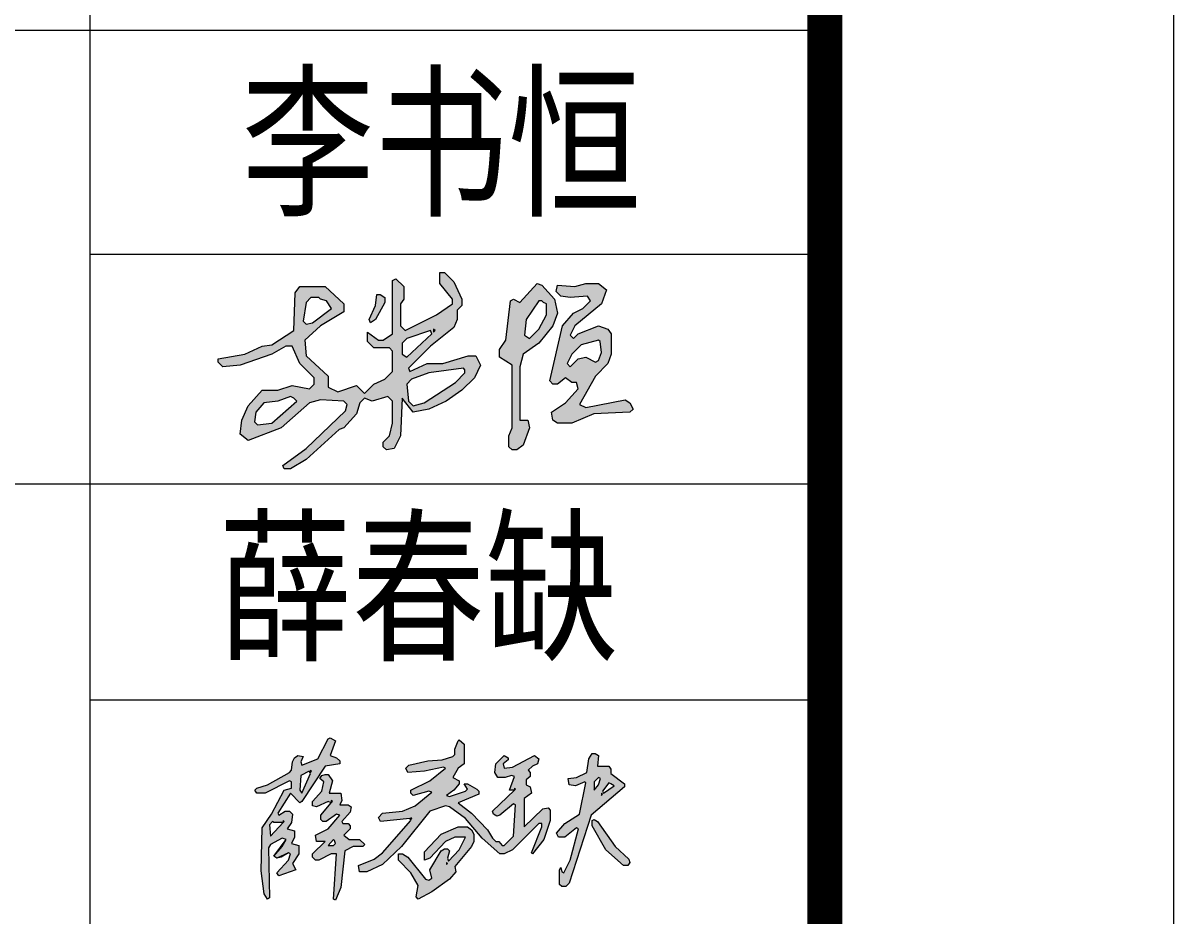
# Model space of a CAD drawing. Header units: inches. Extents: x -3272461 to -2504170, y 403793 to 1071042.
# Drawn here: x -2654939 to -2649994, y 795149 to 798988 of the extents above; entities that cross this region are included whole.
import ezdxf
from ezdxf.enums import TextEntityAlignment as Align

# ---------------------------------------------------------------- set-up
doc = ezdxf.new("R2010")
doc.units = ezdxf.units.IN
doc.header["$LTSCALE"] = 1000
doc.header["$MEASUREMENT"] = 0
doc.layers.get('0').update_dxf_attribs({"lineweight": 18})
doc.layers.add('PUB_TITLE', color=153, linetype='Continuous', lineweight=18)
doc.styles.add('-黑体', font='', dxfattribs={"width": 0.7})
doc.styles.get('-黑体').set_extended_font_data('微软雅黑')

msp = doc.modelspace()

# ---------------------------------------------------------------- hatches: boundary and pattern name
at = {"linetype": 'Continuous'}
h = msp.add_hatch(color=256, dxfattribs=at)
h.paths.add_polyline_path([(-2653776.1, 797375.3), (-2653789.6, 797382), (-2653843.6, 797361.8), (-2653904.4, 797355), (-2653938.1, 797314.5), (-2653944.9, 797274), (-2653931.4, 797260.5), (-2653870.6, 797267.3), (-2653762.6, 797361.8)], flags=0)
h.paths.add_polyline_path([(-2653040.4, 797496.8), (-2653047.1, 797503.5), (-2653195.6, 797483.3), (-2653269.9, 797456.3), (-2653290.1, 797436), (-2653283.4, 797361.8), (-2653263.1, 797341.5), (-2653215.9, 797355), (-2653080.9, 797442.8), (-2653040.4, 797483.3)], flags=0)
h.paths.add_polyline_path([(-2652459.9, 797618.3), (-2652466.6, 797625), (-2652540.9, 797604.8), (-2652581.4, 797564.3), (-2652601.6, 797523.8), (-2652588.1, 797510.3), (-2652554.4, 797544), (-2652520.6, 797550.8), (-2652480.1, 797530.5), (-2652466.6, 797537.3), (-2652453.1, 797571)], flags=0)
h.paths.add_polyline_path([(-2653182.1, 797652), (-2653188.9, 797665.5), (-2653290.1, 797631.8), (-2653310.4, 797611.5), (-2653310.4, 797564.3), (-2653290.1, 797550.8)], flags=0)
h.paths.add_polyline_path([(-2653168.6, 797665.5), (-2653175.4, 797672.3), (-2653175.4, 797658.8)], flags=0)
h.paths.add_polyline_path([(-2652702.9, 797787), (-2652709.6, 797793.8), (-2652723.1, 797793.8), (-2652777.1, 797712.8), (-2652783.9, 797645.3), (-2652763.6, 797631.8), (-2652723.1, 797672.3), (-2652689.4, 797733), (-2652689.4, 797780.3)], flags=0)
h.paths.add_polyline_path([(-2653661.4, 797800.5), (-2653668.1, 797807.3), (-2653701.9, 797807.3), (-2653722.1, 797787), (-2653735.6, 797706), (-2653722.1, 797692.5), (-2653695.1, 797699.3), (-2653614.1, 797760), (-2653634.4, 797793.8)], flags=0)
h.paths.add_polyline_path([(-2653418.4, 797820.8), (-2653404.9, 797820.8), (-2653384.6, 797807.3), (-2653384.6, 797787), (-2653425.1, 797712.8), (-2653445.4, 797699.3), (-2653452.1, 797712.8), (-2653425.1, 797773.5)], flags=0)
h.paths.add_polyline_path([(-2652520.6, 797868), (-2652466.6, 797868), (-2652432.9, 797841), (-2652453.1, 797780.3), (-2652567.9, 797685.8), (-2652588.1, 797645.3), (-2652574.6, 797631.8), (-2652554.4, 797652), (-2652466.6, 797685.8), (-2652426.1, 797672.3), (-2652412.6, 797652), (-2652412.6, 797564.3), (-2652426.1, 797523.8), (-2652480.1, 797469.8), (-2652547.6, 797348.3), (-2652520.6, 797334.8), (-2652351.9, 797368.5), (-2652331.6, 797355), (-2652318.1, 797328), (-2652331.6, 797314.5), (-2652486.9, 797307.8), (-2652581.4, 797267.3), (-2652642.1, 797267.3), (-2652662.4, 797280.8), (-2652669.1, 797314.5), (-2652608.4, 797355), (-2652554.4, 797415.8), (-2652561.1, 797442.8), (-2652581.4, 797442.8), (-2652608.4, 797463), (-2652642.1, 797436), (-2652662.4, 797436), (-2652675.9, 797449.5), (-2652621.9, 797685.8), (-2652574.6, 797739.8), (-2652534.1, 797760), (-2652500.4, 797793.8), (-2652513.9, 797814), (-2652588.1, 797807.3), (-2652628.6, 797814), (-2652648.9, 797834.3), (-2652642.1, 797861.3), (-2652567.9, 797854.5)], flags=0)
h.paths.add_polyline_path([(-2652729.9, 797868), (-2652709.6, 797861.3), (-2652655.6, 797800.5), (-2652642.1, 797739.8), (-2652662.4, 797685.8), (-2652723.1, 797611.5), (-2652790.6, 797564.3), (-2652804.1, 797510.3), (-2652804.1, 797280.8), (-2652770.4, 797280.8), (-2652763.6, 797247), (-2652790.6, 797172.8), (-2652817.6, 797152.5), (-2652837.9, 797152.5), (-2652851.4, 797166), (-2652851.4, 797213.3), (-2652837.9, 797247), (-2652837.9, 797517), (-2652891.9, 797550.8), (-2652891.9, 797584.5), (-2652864.9, 797625), (-2652844.6, 797793.8), (-2652831.1, 797800.5), (-2652804.1, 797787)], flags=0)
h.paths.add_polyline_path([(-2653148.4, 797915.3), (-2653128.1, 797915.3), (-2653087.6, 797874.8), (-2653053.9, 797800.5), (-2653053.9, 797773.5), (-2653074.1, 797753.3), (-2653074.1, 797712.8), (-2653087.6, 797679), (-2653188.9, 797598), (-2653283.4, 797503.5), (-2653276.6, 797490), (-2653202.4, 797523.8), (-2653134.9, 797523.8), (-2653026.9, 797557.5), (-2652993.1, 797557.5), (-2652972.9, 797517), (-2652999.9, 797463), (-2653053.9, 797409), (-2653121.4, 797361.8), (-2653195.6, 797328), (-2653263.1, 797314.5), (-2653310.4, 797375.3), (-2653317.1, 797213.3), (-2653344.1, 797159.3), (-2653377.9, 797152.5), (-2653391.4, 797166), (-2653391.4, 797186.3), (-2653364.4, 797213.3), (-2653350.9, 797267.3), (-2653350.9, 797361.8), (-2653371.1, 797382), (-2653438.6, 797361.8), (-2653472.4, 797375.3), (-2653492.6, 797355), (-2653506.1, 797307.8), (-2653560.1, 797247), (-2653580.4, 797240.3), (-2653722.1, 797112), (-2653789.6, 797071.5), (-2653816.6, 797071.5), (-2653823.4, 797085), (-2653722.1, 797159.3), (-2653553.4, 797321.3), (-2653546.6, 797348.3), (-2653560.1, 797361.8), (-2653661.4, 797368.5), (-2653708.6, 797355), (-2653830.1, 797247), (-2653971.9, 797193), (-2654005.6, 797220), (-2653998.9, 797280.8), (-2653971.9, 797341.5), (-2653911.1, 797409), (-2653843.6, 797409), (-2653782.9, 797429.3), (-2653708.6, 797415.8), (-2653688.4, 797436), (-2653688.4, 797463), (-2653749.1, 797523.8), (-2653782.9, 797598), (-2653809.9, 797598), (-2653870.6, 797564.3), (-2654005.6, 797517), (-2654079.9, 797510.3), (-2654100.1, 797530.5), (-2654100.1, 797544), (-2653985.4, 797564.3), (-2653911.1, 797598), (-2653870.6, 797604.8), (-2653776.1, 797665.5), (-2653769.4, 797827.5), (-2653749.1, 797854.5), (-2653641.1, 797854.5), (-2653560.1, 797780.3), (-2653560.1, 797746.5), (-2653661.4, 797685.8), (-2653728.9, 797625), (-2653722.1, 797557.5), (-2653627.6, 797469.8), (-2653627.6, 797422.5), (-2653587.1, 797402.3), (-2653506.1, 797429.3), (-2653472.4, 797395.5), (-2653431.9, 797436), (-2653384.6, 797456.3), (-2653350.9, 797490), (-2653350.9, 797577.8), (-2653364.4, 797591.3), (-2653431.9, 797591.3), (-2653458.9, 797618.3), (-2653458.9, 797658.8), (-2653411.6, 797625), (-2653391.4, 797625), (-2653350.9, 797652), (-2653350.9, 797881.5), (-2653337.4, 797888.3), (-2653303.6, 797854.5), (-2653303.6, 797800.5), (-2653317.1, 797780.3), (-2653317.1, 797685.8), (-2653296.9, 797665.5), (-2653161.9, 797733), (-2653094.4, 797780.3), (-2653094.4, 797800.5), (-2653148.4, 797868)], flags=0)
h = msp.add_hatch(color=256)
h.paths.add_polyline_path([(-2653704.5, 795762.1), (-2653709, 795771.1), (-2653745, 795753.1), (-2653749.5, 795690.1), (-2653740.5, 795676.6)], flags=0)
h.paths.add_polyline_path([(-2653628, 795910.6), (-2653619, 795915.1), (-2653596.5, 795901.6), (-2653619, 795838.6), (-2653592, 795829.6), (-2653578.5, 795816.1), (-2653578.5, 795802.6), (-2653641.5, 795793.6), (-2653740.5, 795640.6), (-2653749.5, 795636.1), (-2653790, 795676.6), (-2653844, 795591.1), (-2653839.5, 795582.1), (-2653812.5, 795600.1), (-2653794.5, 795600.1), (-2653781, 795586.6), (-2653785.5, 795550.6), (-2653803.5, 795523.6), (-2653772, 795514.6), (-2653772, 795487.6), (-2653785.5, 795460.6), (-2653754, 795451.6), (-2653754, 795415.6), (-2653781, 795375.1), (-2653767.5, 795348.1), (-2653839.5, 795321.1), (-2653848.5, 795334.6), (-2653799, 795388.6), (-2653790, 795415.6), (-2653799, 795420.1), (-2653830.5, 795402.1), (-2653848.5, 795397.6), (-2653862, 795406.6), (-2653826, 795447.1), (-2653808, 795478.6), (-2653826, 795483.1), (-2653875.5, 795456.1), (-2653884.5, 795442.6), (-2653880, 795226.6), (-2653889, 795222.1), (-2653902.5, 795244.6), (-2653916, 795343.6), (-2653911.5, 795528.1), (-2653871, 795586.6), (-2653817, 795690.1), (-2653785.5, 795699.1), (-2653785.5, 795726.1), (-2653794.5, 795730.6), (-2653898, 795676.6), (-2653934, 795676.6), (-2653943, 795690.1), (-2653934, 795699.1), (-2653889, 795712.6), (-2653794.5, 795766.6), (-2653785.5, 795775.6), (-2653781, 795811.6), (-2653772, 795829.6), (-2653758.5, 795838.6), (-2653736, 795834.1), (-2653745, 795811.6), (-2653740.5, 795798.1), (-2653673, 795825.1)], flags=0)
h.paths.add_polyline_path([(-2653862, 795550.6), (-2653866.5, 795555.1), (-2653880, 795541.6), (-2653875.5, 795492.1), (-2653821.5, 795550.6)], flags=0)
h.paths.add_polyline_path([(-2653641.5, 795757.6), (-2653628, 795757.6), (-2653610, 795730.6), (-2653623.5, 795676.6), (-2653574, 795676.6), (-2653569.5, 795645.1), (-2653578.5, 795627.1), (-2653542.5, 795627.1), (-2653529, 795618.1), (-2653533.5, 795595.6), (-2653569.5, 795555.1), (-2653565, 795546.1), (-2653542.5, 795546.1), (-2653533.5, 795537.1), (-2653533.5, 795523.6), (-2653560.5, 795496.6), (-2653538, 795478.6), (-2653493, 795478.6), (-2653470.5, 795456.1), (-2653479.5, 795447.1), (-2653520, 795447.1), (-2653556, 795429.1), (-2653574, 795271.6), (-2653596.5, 795217.6), (-2653605.5, 795222.1), (-2653592, 795415.6), (-2653614.5, 795415.6), (-2653668.5, 795388.6), (-2653682, 795388.6), (-2653695.5, 795402.1), (-2653695.5, 795415.6), (-2653641.5, 795469.6), (-2653677.5, 795469.6), (-2653682, 795496.6), (-2653628, 795523.6), (-2653578.5, 795582.1), (-2653592, 795586.6), (-2653637, 795555.1), (-2653650.5, 795555.1), (-2653659.5, 795564.1), (-2653659.5, 795582.1), (-2653614.5, 795636.1), (-2653628, 795640.6), (-2653677.5, 795618.1), (-2653695.5, 795622.6), (-2653695.5, 795640.6), (-2653655, 795685.6), (-2653646, 795726.1), (-2653664, 795739.6), (-2653655, 795753.1)], flags=0)
h.paths.add_polyline_path([(-2653601, 795474.1), (-2653605.5, 795478.6), (-2653628, 795451.6), (-2653605.5, 795451.6), (-2653596.5, 795460.6)], flags=0)
h.paths.add_polyline_path([(-2653070, 795901.6), (-2653065.5, 795906.1), (-2653043, 795888.1), (-2653043, 795802.6), (-2653070, 795784.6), (-2653092.5, 795744.1), (-2653065.5, 795730.6), (-2653065.5, 795717.1), (-2653088, 795690.1), (-2653119.5, 795667.6), (-2653106, 795663.1), (-2653038.5, 795685.6), (-2653029.5, 795694.6), (-2653043, 795717.1), (-2653029.5, 795717.1), (-2652989, 795694.6), (-2652980, 795685.6), (-2652980, 795672.1), (-2653070, 795636.1), (-2653011.5, 795591.1), (-2652944, 795519.1), (-2652921.5, 795483.1), (-2652908, 795469.6), (-2652894.5, 795469.6), (-2652881, 795451.6), (-2652872, 795451.6), (-2652831.5, 795492.1), (-2652822.5, 795627.1), (-2652831.5, 795631.6), (-2652890, 795582.1), (-2652903.5, 795577.6), (-2652917, 795586.6), (-2652921.5, 795600.1), (-2652827, 795690.1), (-2652849.5, 795690.1), (-2652827, 795748.6), (-2652840.5, 795753.1), (-2652867.5, 795744.1), (-2652899, 795744.1), (-2652912.5, 795766.6), (-2652908, 795802.6), (-2652872, 795838.6), (-2652854, 795829.6), (-2652854, 795820.6), (-2652876.5, 795802.6), (-2652872, 795784.6), (-2652836, 795789.1), (-2652741.5, 795838.6), (-2652723.5, 795825.1), (-2652728, 795802.6), (-2652750.5, 795793.6), (-2652768.5, 795775.6), (-2652759.5, 795766.6), (-2652759.5, 795748.6), (-2652777.5, 795735.1), (-2652777.5, 795712.6), (-2652759.5, 795703.6), (-2652755, 795676.6), (-2652786.5, 795654.1), (-2652786.5, 795532.6), (-2652705.5, 795609.1), (-2652683, 795613.6), (-2652674, 795604.6), (-2652674, 795559.6), (-2652701, 795478.6), (-2652750.5, 795415.6), (-2652755, 795420.1), (-2652710, 795532.6), (-2652710, 795546.1), (-2652723.5, 795546.1), (-2652836, 795433.6), (-2652872, 795415.6), (-2652890, 795415.6), (-2652966.5, 795483.1), (-2653038.5, 795568.6), (-2653106, 795618.1), (-2653124, 795622.6), (-2653191.5, 795600.1), (-2653313, 795447.1), (-2653394, 795370.6), (-2653461.5, 795339.1), (-2653493, 795339.1), (-2653497.5, 795366.1), (-2653430, 795393.1), (-2653394, 795420.1), (-2653272.5, 795559.6), (-2653277, 795568.6), (-2653403, 795555.1), (-2653412, 795573.1), (-2653394, 795591.1), (-2653308.5, 795600.1), (-2653254.5, 795622.6), (-2653182.5, 795681.1), (-2653196, 795685.6), (-2653263.5, 795667.6), (-2653272.5, 795676.6), (-2653272.5, 795690.1), (-2653191.5, 795730.6), (-2653124, 795784.6), (-2653133, 795789.1), (-2653214, 795771.1), (-2653286, 795766.6), (-2653295, 795784.6), (-2653281.5, 795798.1), (-2653200.5, 795816.1), (-2653137.5, 795820.6), (-2653092.5, 795834.1), (-2653083.5, 795843.1), (-2653083.5, 795865.6)], flags=0)
h.paths.add_polyline_path([(-2653070, 795532.6), (-2653029.5, 795532.6), (-2653011.5, 795519.1), (-2653002.5, 795501.1), (-2653002.5, 795469.6), (-2653011.5, 795447.1), (-2653083.5, 795361.6), (-2653079, 795339.1), (-2653106, 795307.6), (-2653182.5, 795253.6), (-2653241, 795222.1), (-2653250, 795231.1), (-2653241, 795280.6), (-2653272.5, 795334.6), (-2653326.5, 795388.6), (-2653326.5, 795415.6), (-2653308.5, 795415.6), (-2653286, 795402.1), (-2653209.5, 795307.6), (-2653196, 795303.1), (-2653182.5, 795312.1), (-2653191.5, 795348.1), (-2653142, 795429.1), (-2653128.5, 795438.1), (-2653115, 795438.1), (-2653106, 795429.1), (-2653115, 795397.6), (-2653110.5, 795384.1), (-2653065.5, 795433.6), (-2653038.5, 795487.6), (-2653083.5, 795487.6), (-2653124, 795469.6), (-2653191.5, 795397.6), (-2653214, 795388.6), (-2653214, 795424.6), (-2653142, 795501.1)], flags=0)
h.paths.add_polyline_path([(-2652494, 795847.6), (-2652480.5, 795847.6), (-2652467, 795838.6), (-2652471.5, 795793.6), (-2652422, 795793.6), (-2652413, 795780.1), (-2652413, 795762.1), (-2652354.5, 795717.1), (-2652354.5, 795703.6), (-2652498.5, 795582.1), (-2652593, 795289.6), (-2652606.5, 795276.1), (-2652624.5, 795276.1), (-2652633.5, 795285.1), (-2652633.5, 795348.1), (-2652629, 795357.1), (-2652624.5, 795339.1), (-2652615.5, 795334.6), (-2652588.5, 795388.6), (-2652552.5, 795523.6), (-2652561.5, 795528.1), (-2652611, 795487.6), (-2652638, 795487.6), (-2652647, 795505.6), (-2652611, 795546.1), (-2652548, 795586.6), (-2652521, 795721.6), (-2652525.5, 795726.1), (-2652566, 795708.1), (-2652593, 795712.6), (-2652597.5, 795739.6), (-2652561.5, 795744.1), (-2652516.5, 795766.6), (-2652507.5, 795825.1)], flags=0)
h.paths.add_polyline_path([(-2652494, 795559.6), (-2652485, 795564.1), (-2652471.5, 795555.1), (-2652395, 795447.1), (-2652336.5, 795393.1), (-2652332, 795379.6), (-2652341, 795366.1), (-2652359, 795366.1), (-2652435.5, 795433.6), (-2652494, 795537.1)], flags=0)
h.paths.add_polyline_path([(-2652413, 795717.1), (-2652422, 795721.6), (-2652449, 795685.6), (-2652444.5, 795676.6), (-2652399.5, 795708.1)], flags=0)
h.paths.add_polyline_path([(-2652458, 795739.6), (-2652467, 795744.1), (-2652485, 795726.1), (-2652485, 795690.1), (-2652467, 795712.6)], flags=0)

# ---------------------------------------------------------------- linework, layer by layer
for points in [[(-2653148.4, 797915.3), (-2653128.1, 797915.3), (-2653087.6, 797874.8), (-2653053.9, 797800.5), (-2653053.9, 797773.5), (-2653074.1, 797753.3), (-2653074.1, 797712.8), (-2653087.6, 797679), (-2653188.9, 797598), (-2653283.4, 797503.5), (-2653276.6, 797490), (-2653202.4, 797523.8), (-2653134.9, 797523.8), (-2653026.9, 797557.5), (-2652993.1, 797557.5), (-2652972.9, 797517), (-2652999.9, 797463), (-2653053.9, 797409), (-2653121.4, 797361.8), (-2653195.6, 797328), (-2653263.1, 797314.5), (-2653310.4, 797375.3), (-2653317.1, 797213.3), (-2653344.1, 797159.3), (-2653377.9, 797152.5), (-2653391.4, 797166), (-2653391.4, 797186.3), (-2653364.4, 797213.3), (-2653350.9, 797267.3), (-2653350.9, 797361.8), (-2653371.1, 797382), (-2653438.6, 797361.8), (-2653472.4, 797375.3), (-2653492.6, 797355), (-2653506.1, 797307.8), (-2653560.1, 797247), (-2653580.4, 797240.3), (-2653722.1, 797112), (-2653789.6, 797071.5), (-2653816.6, 797071.5), (-2653823.4, 797085), (-2653722.1, 797159.3), (-2653553.4, 797321.3), (-2653546.6, 797348.3), (-2653560.1, 797361.8), (-2653661.4, 797368.5), (-2653708.6, 797355), (-2653830.1, 797247), (-2653971.9, 797193), (-2654005.6, 797220), (-2653998.9, 797280.8), (-2653971.9, 797341.5), (-2653911.1, 797409), (-2653843.6, 797409), (-2653782.9, 797429.3), (-2653708.6, 797415.8), (-2653688.4, 797436), (-2653688.4, 797463), (-2653749.1, 797523.8), (-2653782.9, 797598), (-2653809.9, 797598), (-2653870.6, 797564.3), (-2654005.6, 797517), (-2654079.9, 797510.3), (-2654100.1, 797530.5), (-2654100.1, 797544), (-2653985.4, 797564.3), (-2653911.1, 797598), (-2653870.6, 797604.8), (-2653776.1, 797665.5), (-2653769.4, 797827.5), (-2653749.1, 797854.5), (-2653641.1, 797854.5), (-2653560.1, 797780.3), (-2653560.1, 797746.5), (-2653661.4, 797685.8), (-2653728.9, 797625), (-2653722.1, 797557.5), (-2653627.6, 797469.8), (-2653627.6, 797422.5), (-2653587.1, 797402.3), (-2653506.1, 797429.3), (-2653472.4, 797395.5), (-2653431.9, 797436), (-2653384.6, 797456.3), (-2653350.9, 797490), (-2653350.9, 797577.8), (-2653364.4, 797591.3), (-2653431.9, 797591.3), (-2653458.9, 797618.3), (-2653458.9, 797658.8), (-2653411.6, 797625), (-2653391.4, 797625), (-2653350.9, 797652), (-2653350.9, 797881.5), (-2653337.4, 797888.3), (-2653303.6, 797854.5), (-2653303.6, 797800.5), (-2653317.1, 797780.3), (-2653317.1, 797685.8), (-2653296.9, 797665.5), (-2653161.9, 797733), (-2653094.4, 797780.3), (-2653094.4, 797800.5), (-2653148.4, 797868), (-2653148.4, 797915.3)], [(-2652729.9, 797868), (-2652709.6, 797861.3), (-2652655.6, 797800.5), (-2652642.1, 797739.8), (-2652662.4, 797685.8), (-2652723.1, 797611.5), (-2652790.6, 797564.3), (-2652804.1, 797510.3), (-2652804.1, 797280.8), (-2652770.4, 797280.8), (-2652763.6, 797247), (-2652790.6, 797172.8), (-2652817.6, 797152.5), (-2652837.9, 797152.5), (-2652851.4, 797166), (-2652851.4, 797213.3), (-2652837.9, 797247), (-2652837.9, 797517), (-2652891.9, 797550.8), (-2652891.9, 797584.5), (-2652864.9, 797625), (-2652844.6, 797793.8), (-2652831.1, 797800.5), (-2652804.1, 797787), (-2652729.9, 797868)], [(-2652520.6, 797868), (-2652466.6, 797868), (-2652432.9, 797841), (-2652453.1, 797780.3), (-2652567.9, 797685.8), (-2652588.1, 797645.3), (-2652574.6, 797631.8), (-2652554.4, 797652), (-2652466.6, 797685.8), (-2652426.1, 797672.3), (-2652412.6, 797652), (-2652412.6, 797564.3), (-2652426.1, 797523.8), (-2652480.1, 797469.8), (-2652547.6, 797348.3), (-2652520.6, 797334.8), (-2652351.9, 797368.5), (-2652331.6, 797355), (-2652318.1, 797328), (-2652331.6, 797314.5), (-2652486.9, 797307.8), (-2652581.4, 797267.3), (-2652642.1, 797267.3), (-2652662.4, 797280.8), (-2652669.1, 797314.5), (-2652608.4, 797355), (-2652554.4, 797415.8), (-2652561.1, 797442.8), (-2652581.4, 797442.8), (-2652608.4, 797463), (-2652642.1, 797436), (-2652662.4, 797436), (-2652675.9, 797449.5), (-2652621.9, 797685.8), (-2652574.6, 797739.8), (-2652534.1, 797760), (-2652500.4, 797793.8), (-2652513.9, 797814), (-2652588.1, 797807.3), (-2652628.6, 797814), (-2652648.9, 797834.3), (-2652642.1, 797861.3), (-2652567.9, 797854.5), (-2652520.6, 797868)], [(-2653661.4, 797800.5), (-2653668.1, 797807.3), (-2653701.9, 797807.3), (-2653722.1, 797787), (-2653735.6, 797706), (-2653722.1, 797692.5), (-2653695.1, 797699.3), (-2653614.1, 797760), (-2653634.4, 797793.8), (-2653661.4, 797800.5)], [(-2653418.4, 797820.8), (-2653404.9, 797820.8), (-2653384.6, 797807.3), (-2653384.6, 797787), (-2653425.1, 797712.8), (-2653445.4, 797699.3), (-2653452.1, 797712.8), (-2653425.1, 797773.5), (-2653418.4, 797820.8)], [(-2652702.9, 797787), (-2652709.6, 797793.8), (-2652723.1, 797793.8), (-2652777.1, 797712.8), (-2652783.9, 797645.3), (-2652763.6, 797631.8), (-2652723.1, 797672.3), (-2652689.4, 797733), (-2652689.4, 797780.3), (-2652702.9, 797787)], [(-2653182.1, 797652), (-2653188.9, 797665.5), (-2653290.1, 797631.8), (-2653310.4, 797611.5), (-2653310.4, 797564.3), (-2653290.1, 797550.8), (-2653182.1, 797652)], [(-2653168.6, 797665.5), (-2653175.4, 797672.3), (-2653175.4, 797658.8), (-2653168.6, 797665.5)], [(-2652459.9, 797618.3), (-2652466.6, 797625), (-2652540.9, 797604.8), (-2652581.4, 797564.3), (-2652601.6, 797523.8), (-2652588.1, 797510.3), (-2652554.4, 797544), (-2652520.6, 797550.8), (-2652480.1, 797530.5), (-2652466.6, 797537.3), (-2652453.1, 797571), (-2652459.9, 797618.3)], [(-2653040.4, 797496.8), (-2653047.1, 797503.5), (-2653195.6, 797483.3), (-2653269.9, 797456.3), (-2653290.1, 797436), (-2653283.4, 797361.8), (-2653263.1, 797341.5), (-2653215.9, 797355), (-2653080.9, 797442.8), (-2653040.4, 797483.3), (-2653040.4, 797496.8)], [(-2653776.1, 797375.3), (-2653789.6, 797382), (-2653843.6, 797361.8), (-2653904.4, 797355), (-2653938.1, 797314.5), (-2653944.9, 797274), (-2653931.4, 797260.5), (-2653870.6, 797267.3), (-2653762.6, 797361.8), (-2653776.1, 797375.3)], [(-2653628, 795910.6), (-2653619, 795915.1), (-2653596.5, 795901.6), (-2653619, 795838.6), (-2653592, 795829.6), (-2653578.5, 795816.1), (-2653578.5, 795802.6), (-2653641.5, 795793.6), (-2653740.5, 795640.6), (-2653749.5, 795636.1), (-2653790, 795676.6), (-2653844, 795591.1), (-2653839.5, 795582.1), (-2653812.5, 795600.1), (-2653794.5, 795600.1), (-2653781, 795586.6), (-2653785.5, 795550.6), (-2653803.5, 795523.6), (-2653772, 795514.6), (-2653772, 795487.6), (-2653785.5, 795460.6), (-2653754, 795451.6), (-2653754, 795415.6), (-2653781, 795375.1), (-2653767.5, 795348.1), (-2653839.5, 795321.1), (-2653848.5, 795334.6), (-2653799, 795388.6), (-2653790, 795415.6), (-2653799, 795420.1), (-2653848.5, 795397.6), (-2653862, 795406.6), (-2653808, 795478.6), (-2653826, 795483.1), (-2653875.5, 795456.1), (-2653884.5, 795442.6), (-2653880, 795226.6), (-2653889, 795222.1), (-2653902.5, 795244.6), (-2653916, 795343.6), (-2653911.5, 795528.1), (-2653871, 795586.6), (-2653817, 795690.1), (-2653785.5, 795699.1), (-2653785.5, 795726.1), (-2653794.5, 795730.6), (-2653898, 795676.6), (-2653934, 795676.6), (-2653943, 795690.1), (-2653934, 795699.1), (-2653889, 795712.6), (-2653794.5, 795766.6), (-2653785.5, 795775.6), (-2653781, 795811.6), (-2653772, 795829.6), (-2653758.5, 795838.6), (-2653736, 795834.1), (-2653745, 795811.6), (-2653740.5, 795798.1), (-2653673, 795825.1), (-2653628, 795910.6)], [(-2653628, 795910.6), (-2653619, 795915.1), (-2653596.5, 795901.6), (-2653619, 795838.6), (-2653592, 795829.6), (-2653578.5, 795816.1), (-2653578.5, 795802.6), (-2653641.5, 795793.6), (-2653740.5, 795640.6), (-2653749.5, 795636.1), (-2653790, 795676.6), (-2653844, 795591.1), (-2653839.5, 795582.1), (-2653812.5, 795600.1), (-2653794.5, 795600.1), (-2653781, 795586.6), (-2653785.5, 795550.6), (-2653803.5, 795523.6), (-2653772, 795514.6), (-2653772, 795487.6), (-2653785.5, 795460.6), (-2653754, 795451.6), (-2653754, 795415.6), (-2653781, 795375.1), (-2653767.5, 795348.1), (-2653839.5, 795321.1), (-2653848.5, 795334.6), (-2653799, 795388.6), (-2653790, 795415.6), (-2653799, 795420.1), (-2653830.5, 795402.1), (-2653848.5, 795397.6), (-2653862, 795406.6), (-2653826, 795447.1), (-2653808, 795478.6), (-2653826, 795483.1), (-2653875.5, 795456.1), (-2653884.5, 795442.6), (-2653880, 795226.6), (-2653889, 795222.1), (-2653902.5, 795244.6), (-2653916, 795343.6), (-2653911.5, 795528.1), (-2653871, 795586.6), (-2653817, 795690.1), (-2653785.5, 795699.1), (-2653785.5, 795726.1), (-2653794.5, 795730.6), (-2653898, 795676.6), (-2653934, 795676.6), (-2653943, 795690.1), (-2653934, 795699.1), (-2653889, 795712.6), (-2653794.5, 795766.6), (-2653785.5, 795775.6), (-2653781, 795811.6), (-2653772, 795829.6), (-2653758.5, 795838.6), (-2653736, 795834.1), (-2653745, 795811.6), (-2653740.5, 795798.1), (-2653673, 795825.1), (-2653628, 795910.6)], [(-2653070, 795901.6), (-2653065.5, 795906.1), (-2653043, 795888.1), (-2653043, 795802.6), (-2653070, 795784.6), (-2653092.5, 795744.1), (-2653065.5, 795730.6), (-2653065.5, 795717.1), (-2653088, 795690.1), (-2653119.5, 795667.6), (-2653106, 795663.1), (-2653038.5, 795685.6), (-2653029.5, 795694.6), (-2653043, 795717.1), (-2653029.5, 795717.1), (-2652989, 795694.6), (-2652980, 795685.6), (-2652980, 795672.1), (-2653070, 795636.1), (-2653011.5, 795591.1), (-2652944, 795519.1), (-2652921.5, 795483.1), (-2652908, 795469.6), (-2652894.5, 795469.6), (-2652881, 795451.6), (-2652872, 795451.6), (-2652831.5, 795492.1), (-2652822.5, 795627.1), (-2652831.5, 795631.6), (-2652890, 795582.1), (-2652903.5, 795577.6), (-2652917, 795586.6), (-2652921.5, 795600.1), (-2652827, 795690.1), (-2652849.5, 795690.1), (-2652827, 795748.6), (-2652840.5, 795753.1), (-2652867.5, 795744.1), (-2652899, 795744.1), (-2652912.5, 795766.6), (-2652908, 795802.6), (-2652872, 795838.6), (-2652854, 795829.6), (-2652854, 795820.6), (-2652876.5, 795802.6), (-2652872, 795784.6), (-2652836, 795789.1), (-2652741.5, 795838.6), (-2652723.5, 795825.1), (-2652728, 795802.6), (-2652750.5, 795793.6), (-2652768.5, 795775.6), (-2652759.5, 795766.6), (-2652759.5, 795748.6), (-2652777.5, 795735.1), (-2652777.5, 795712.6), (-2652759.5, 795703.6), (-2652755, 795676.6), (-2652786.5, 795654.1), (-2652786.5, 795532.6), (-2652705.5, 795609.1), (-2652683, 795613.6), (-2652674, 795604.6), (-2652674, 795559.6), (-2652701, 795478.6), (-2652750.5, 795415.6), (-2652755, 795420.1), (-2652710, 795532.6), (-2652710, 795546.1), (-2652723.5, 795546.1), (-2652836, 795433.6), (-2652872, 795415.6), (-2652890, 795415.6), (-2652966.5, 795483.1), (-2653038.5, 795568.6), (-2653106, 795618.1), (-2653124, 795622.6), (-2653191.5, 795600.1), (-2653313, 795447.1), (-2653394, 795370.6), (-2653461.5, 795339.1), (-2653493, 795339.1), (-2653497.5, 795366.1), (-2653430, 795393.1), (-2653394, 795420.1), (-2653272.5, 795559.6), (-2653277, 795568.6), (-2653403, 795555.1), (-2653412, 795573.1), (-2653394, 795591.1), (-2653308.5, 795600.1), (-2653254.5, 795622.6), (-2653182.5, 795681.1), (-2653196, 795685.6), (-2653263.5, 795667.6), (-2653272.5, 795676.6), (-2653272.5, 795690.1), (-2653191.5, 795730.6), (-2653124, 795784.6), (-2653133, 795789.1), (-2653214, 795771.1), (-2653286, 795766.6), (-2653295, 795784.6), (-2653281.5, 795798.1), (-2653200.5, 795816.1), (-2653137.5, 795820.6), (-2653092.5, 795834.1), (-2653083.5, 795843.1), (-2653083.5, 795865.6), (-2653070, 795901.6)], [(-2653070, 795901.6), (-2653065.5, 795906.1), (-2653043, 795888.1), (-2653043, 795802.6), (-2653070, 795784.6), (-2653092.5, 795744.1), (-2653065.5, 795730.6), (-2653065.5, 795717.1), (-2653088, 795690.1), (-2653119.5, 795667.6), (-2653106, 795663.1), (-2653038.5, 795685.6), (-2653029.5, 795694.6), (-2653043, 795717.1), (-2653029.5, 795717.1), (-2652989, 795694.6), (-2652980, 795685.6), (-2652980, 795672.1), (-2653070, 795636.1), (-2653011.5, 795591.1), (-2652944, 795519.1), (-2652921.5, 795483.1), (-2652908, 795469.6), (-2652894.5, 795469.6), (-2652881, 795451.6), (-2652872, 795451.6), (-2652831.5, 795492.1), (-2652822.5, 795627.1), (-2652831.5, 795631.6), (-2652890, 795582.1), (-2652903.5, 795577.6), (-2652917, 795586.6), (-2652921.5, 795600.1), (-2652827, 795690.1), (-2652849.5, 795690.1), (-2652827, 795748.6), (-2652840.5, 795753.1), (-2652867.5, 795744.1), (-2652899, 795744.1), (-2652912.5, 795766.6), (-2652908, 795802.6), (-2652872, 795838.6), (-2652854, 795829.6), (-2652854, 795820.6), (-2652876.5, 795802.6), (-2652872, 795784.6), (-2652836, 795789.1), (-2652741.5, 795838.6), (-2652723.5, 795825.1), (-2652728, 795802.6), (-2652750.5, 795793.6), (-2652768.5, 795775.6), (-2652759.5, 795766.6), (-2652759.5, 795748.6), (-2652777.5, 795735.1), (-2652777.5, 795712.6), (-2652759.5, 795703.6), (-2652755, 795676.6), (-2652786.5, 795654.1), (-2652786.5, 795532.6), (-2652705.5, 795609.1), (-2652683, 795613.6), (-2652674, 795604.6), (-2652674, 795559.6), (-2652701, 795478.6), (-2652750.5, 795415.6), (-2652755, 795420.1), (-2652710, 795532.6), (-2652710, 795546.1), (-2652723.5, 795546.1), (-2652836, 795433.6), (-2652872, 795415.6), (-2652890, 795415.6), (-2652966.5, 795483.1), (-2653038.5, 795568.6), (-2653106, 795618.1), (-2653124, 795622.6), (-2653191.5, 795600.1), (-2653313, 795447.1), (-2653394, 795370.6), (-2653461.5, 795339.1), (-2653493, 795339.1), (-2653497.5, 795366.1), (-2653430, 795393.1), (-2653394, 795420.1), (-2653272.5, 795559.6), (-2653277, 795568.6), (-2653403, 795555.1), (-2653412, 795573.1), (-2653394, 795591.1), (-2653308.5, 795600.1), (-2653254.5, 795622.6), (-2653182.5, 795681.1), (-2653196, 795685.6), (-2653263.5, 795667.6), (-2653272.5, 795676.6), (-2653272.5, 795690.1), (-2653191.5, 795730.6), (-2653124, 795784.6), (-2653133, 795789.1), (-2653214, 795771.1), (-2653286, 795766.6), (-2653295, 795784.6), (-2653281.5, 795798.1), (-2653200.5, 795816.1), (-2653137.5, 795820.6), (-2653092.5, 795834.1), (-2653083.5, 795843.1), (-2653083.5, 795865.6), (-2653070, 795901.6)], [(-2652494, 795847.6), (-2652480.5, 795847.6), (-2652467, 795838.6), (-2652471.5, 795793.6), (-2652422, 795793.6), (-2652413, 795780.1), (-2652413, 795762.1), (-2652354.5, 795717.1), (-2652354.5, 795703.6), (-2652498.5, 795582.1), (-2652593, 795289.6), (-2652606.5, 795276.1), (-2652624.5, 795276.1), (-2652633.5, 795285.1), (-2652633.5, 795348.1), (-2652629, 795357.1), (-2652624.5, 795339.1), (-2652615.5, 795334.6), (-2652588.5, 795388.6), (-2652552.5, 795523.6), (-2652561.5, 795528.1), (-2652611, 795487.6), (-2652638, 795487.6), (-2652647, 795505.6), (-2652611, 795546.1), (-2652548, 795586.6), (-2652521, 795721.6), (-2652525.5, 795726.1), (-2652566, 795708.1), (-2652593, 795712.6), (-2652597.5, 795739.6), (-2652561.5, 795744.1), (-2652516.5, 795766.6), (-2652507.5, 795825.1), (-2652494, 795847.6)], [(-2652494, 795847.6), (-2652480.5, 795847.6), (-2652467, 795838.6), (-2652471.5, 795793.6), (-2652422, 795793.6), (-2652413, 795780.1), (-2652413, 795762.1), (-2652354.5, 795717.1), (-2652354.5, 795703.6), (-2652498.5, 795582.1), (-2652593, 795289.6), (-2652606.5, 795276.1), (-2652624.5, 795276.1), (-2652633.5, 795285.1), (-2652633.5, 795348.1), (-2652629, 795357.1), (-2652624.5, 795339.1), (-2652615.5, 795334.6), (-2652588.5, 795388.6), (-2652552.5, 795523.6), (-2652561.5, 795528.1), (-2652611, 795487.6), (-2652638, 795487.6), (-2652647, 795505.6), (-2652611, 795546.1), (-2652548, 795586.6), (-2652521, 795721.6), (-2652525.5, 795726.1), (-2652566, 795708.1), (-2652593, 795712.6), (-2652597.5, 795739.6), (-2652561.5, 795744.1), (-2652516.5, 795766.6), (-2652507.5, 795825.1), (-2652494, 795847.6)], [(-2653704.5, 795762.1), (-2653709, 795771.1), (-2653745, 795753.1), (-2653749.5, 795690.1), (-2653740.5, 795676.6), (-2653704.5, 795762.1)], [(-2653704.5, 795762.1), (-2653709, 795771.1), (-2653745, 795753.1), (-2653749.5, 795690.1), (-2653740.5, 795676.6), (-2653704.5, 795762.1)], [(-2653700, 795771.1), (-2653704.5, 795775.6), (-2653704.5, 795766.6), (-2653700, 795771.1)], [(-2653700, 795771.1), (-2653704.5, 795775.6), (-2653704.5, 795766.6), (-2653700, 795771.1)], [(-2653641.5, 795757.6), (-2653628, 795757.6), (-2653610, 795730.6), (-2653623.5, 795676.6), (-2653574, 795676.6), (-2653569.5, 795645.1), (-2653578.5, 795627.1), (-2653542.5, 795627.1), (-2653529, 795618.1), (-2653533.5, 795595.6), (-2653569.5, 795555.1), (-2653565, 795546.1), (-2653542.5, 795546.1), (-2653533.5, 795537.1), (-2653533.5, 795523.6), (-2653560.5, 795496.6), (-2653538, 795478.6), (-2653493, 795478.6), (-2653470.5, 795456.1), (-2653479.5, 795447.1), (-2653520, 795447.1), (-2653556, 795429.1), (-2653574, 795271.6), (-2653596.5, 795217.6), (-2653605.5, 795222.1), (-2653592, 795415.6), (-2653614.5, 795415.6), (-2653668.5, 795388.6), (-2653682, 795388.6), (-2653695.5, 795402.1), (-2653695.5, 795415.6), (-2653641.5, 795469.6), (-2653677.5, 795469.6), (-2653682, 795496.6), (-2653628, 795523.6), (-2653578.5, 795582.1), (-2653592, 795586.6), (-2653637, 795555.1), (-2653650.5, 795555.1), (-2653659.5, 795564.1), (-2653659.5, 795582.1), (-2653614.5, 795636.1), (-2653628, 795640.6), (-2653677.5, 795618.1), (-2653695.5, 795622.6), (-2653695.5, 795640.6), (-2653655, 795685.6), (-2653646, 795726.1), (-2653664, 795739.6), (-2653655, 795753.1), (-2653641.5, 795757.6)], [(-2653641.5, 795757.6), (-2653628, 795757.6), (-2653610, 795730.6), (-2653623.5, 795676.6), (-2653574, 795676.6), (-2653569.5, 795645.1), (-2653578.5, 795627.1), (-2653542.5, 795627.1), (-2653529, 795618.1), (-2653533.5, 795595.6), (-2653569.5, 795555.1), (-2653565, 795546.1), (-2653542.5, 795546.1), (-2653533.5, 795537.1), (-2653533.5, 795523.6), (-2653560.5, 795496.6), (-2653538, 795478.6), (-2653493, 795478.6), (-2653470.5, 795456.1), (-2653479.5, 795447.1), (-2653520, 795447.1), (-2653556, 795429.1), (-2653574, 795271.6), (-2653596.5, 795217.6), (-2653605.5, 795222.1), (-2653592, 795415.6), (-2653614.5, 795415.6), (-2653668.5, 795388.6), (-2653682, 795388.6), (-2653695.5, 795402.1), (-2653695.5, 795415.6), (-2653641.5, 795469.6), (-2653677.5, 795469.6), (-2653682, 795496.6), (-2653628, 795523.6), (-2653578.5, 795582.1), (-2653592, 795586.6), (-2653637, 795555.1), (-2653650.5, 795555.1), (-2653659.5, 795564.1), (-2653659.5, 795582.1), (-2653614.5, 795636.1), (-2653628, 795640.6), (-2653677.5, 795618.1), (-2653695.5, 795622.6), (-2653695.5, 795640.6), (-2653655, 795685.6), (-2653646, 795726.1), (-2653664, 795739.6), (-2653655, 795753.1), (-2653641.5, 795757.6)], [(-2652458, 795739.6), (-2652467, 795744.1), (-2652485, 795726.1), (-2652485, 795690.1), (-2652467, 795712.6), (-2652458, 795739.6)], [(-2652458, 795739.6), (-2652467, 795744.1), (-2652485, 795726.1), (-2652485, 795690.1), (-2652467, 795712.6), (-2652458, 795739.6)], [(-2652413, 795717.1), (-2652422, 795721.6), (-2652449, 795685.6), (-2652444.5, 795676.6), (-2652399.5, 795708.1), (-2652413, 795717.1)], [(-2652413, 795717.1), (-2652422, 795721.6), (-2652449, 795685.6), (-2652444.5, 795676.6), (-2652399.5, 795708.1), (-2652413, 795717.1)], [(-2652822.5, 795694.6), (-2652827, 795699.1), (-2652827, 795690.1), (-2652822.5, 795694.6)], [(-2652822.5, 795694.6), (-2652827, 795699.1), (-2652827, 795690.1), (-2652822.5, 795694.6)], [(-2652449, 795672.1), (-2652453.5, 795676.6), (-2652453.5, 795667.6), (-2652449, 795672.1)], [(-2652449, 795672.1), (-2652453.5, 795676.6), (-2652453.5, 795667.6), (-2652449, 795672.1)], [(-2653610, 795640.6), (-2653614.5, 795645.1), (-2653614.5, 795636.1), (-2653610, 795640.6)], [(-2653610, 795640.6), (-2653614.5, 795645.1), (-2653614.5, 795636.1), (-2653610, 795640.6)], [(-2653268, 795568.6), (-2653272.5, 795573.1), (-2653272.5, 795564.1), (-2653268, 795568.6)], [(-2653268, 795568.6), (-2653272.5, 795573.1), (-2653272.5, 795564.1), (-2653268, 795568.6)], [(-2653862, 795550.6), (-2653866.5, 795555.1), (-2653880, 795541.6), (-2653875.5, 795492.1), (-2653821.5, 795550.6), (-2653862, 795550.6)], [(-2653862, 795550.6), (-2653866.5, 795555.1), (-2653880, 795541.6), (-2653875.5, 795492.1), (-2653821.5, 795550.6), (-2653862, 795550.6)], [(-2653817, 795555.1), (-2653821.5, 795559.6), (-2653821.5, 795550.6), (-2653817, 795555.1)], [(-2653817, 795555.1), (-2653821.5, 795559.6), (-2653821.5, 795550.6), (-2653817, 795555.1)], [(-2653070, 795532.6), (-2653029.5, 795532.6), (-2653011.5, 795519.1), (-2653002.5, 795501.1), (-2653002.5, 795469.6), (-2653011.5, 795447.1), (-2653083.5, 795361.6), (-2653079, 795339.1), (-2653106, 795307.6), (-2653182.5, 795253.6), (-2653241, 795222.1), (-2653250, 795231.1), (-2653241, 795280.6), (-2653272.5, 795334.6), (-2653326.5, 795388.6), (-2653326.5, 795415.6), (-2653308.5, 795415.6), (-2653286, 795402.1), (-2653209.5, 795307.6), (-2653196, 795303.1), (-2653182.5, 795312.1), (-2653191.5, 795348.1), (-2653142, 795429.1), (-2653128.5, 795438.1), (-2653115, 795438.1), (-2653106, 795429.1), (-2653115, 795397.6), (-2653110.5, 795384.1), (-2653065.5, 795433.6), (-2653038.5, 795487.6), (-2653083.5, 795487.6), (-2653124, 795469.6), (-2653191.5, 795397.6), (-2653214, 795388.6), (-2653214, 795424.6), (-2653142, 795501.1), (-2653070, 795532.6)], [(-2653070, 795532.6), (-2653029.5, 795532.6), (-2653011.5, 795519.1), (-2653002.5, 795501.1), (-2653002.5, 795469.6), (-2653011.5, 795447.1), (-2653083.5, 795361.6), (-2653079, 795339.1), (-2653106, 795307.6), (-2653182.5, 795253.6), (-2653241, 795222.1), (-2653250, 795231.1), (-2653241, 795280.6), (-2653272.5, 795334.6), (-2653326.5, 795388.6), (-2653326.5, 795415.6), (-2653308.5, 795415.6), (-2653286, 795402.1), (-2653209.5, 795307.6), (-2653196, 795303.1), (-2653182.5, 795312.1), (-2653191.5, 795348.1), (-2653142, 795429.1), (-2653128.5, 795438.1), (-2653115, 795438.1), (-2653106, 795429.1), (-2653115, 795397.6), (-2653110.5, 795384.1), (-2653065.5, 795433.6), (-2653038.5, 795487.6), (-2653083.5, 795487.6), (-2653124, 795469.6), (-2653191.5, 795397.6), (-2653214, 795388.6), (-2653214, 795424.6), (-2653142, 795501.1), (-2653070, 795532.6)], [(-2652494, 795559.6), (-2652485, 795564.1), (-2652471.5, 795555.1), (-2652395, 795447.1), (-2652336.5, 795393.1), (-2652332, 795379.6), (-2652341, 795366.1), (-2652359, 795366.1), (-2652435.5, 795433.6), (-2652494, 795537.1), (-2652494, 795559.6)], [(-2652494, 795559.6), (-2652485, 795564.1), (-2652471.5, 795555.1), (-2652395, 795447.1), (-2652336.5, 795393.1), (-2652332, 795379.6), (-2652341, 795366.1), (-2652359, 795366.1), (-2652435.5, 795433.6), (-2652494, 795537.1), (-2652494, 795559.6)], [(-2653601, 795474.1), (-2653605.5, 795478.6), (-2653628, 795451.6), (-2653605.5, 795451.6), (-2653596.5, 795460.6), (-2653601, 795474.1)], [(-2653601, 795474.1), (-2653605.5, 795478.6), (-2653628, 795451.6), (-2653605.5, 795451.6), (-2653596.5, 795460.6), (-2653601, 795474.1)], [(-2653115, 795375.1), (-2653119.5, 795379.6), (-2653119.5, 795370.6), (-2653115, 795375.1)], [(-2653115, 795375.1), (-2653119.5, 795379.6), (-2653119.5, 795370.6), (-2653115, 795375.1)]]:
    msp.add_lwpolyline(points, dxfattribs=at)
at = {"layer": 'PUB_TITLE'}
for p, q in [((-2654651.4, 804806.8), (-2654651.4, 785630.6)), ((-2657808.5, 798956.8), (-2651494.3, 798956.8)), ((-2654651.4, 797994.2), (-2651494.3, 797994.2)), ((-2657808.5, 797006.8), (-2651494.3, 797006.8)), ((-2654651.4, 796077.9), (-2651494.3, 796077.9))]:
    msp.add_line(p, q, dxfattribs=at)
msp.add_lwpolyline([(-2649994.3, 784130.6), (-2649994.3, 847130.6), (-2761444.3, 847130.6), (-2761444.3, 784130.6)], close=True, dxfattribs=at)
msp.add_lwpolyline([(-2651494.3, 785630.6, 150, 150, 0), (-2651494.3, 845630.6, 150, 150, 0), (-2757694.3, 845630.6, 150, 150, 0), (-2757694.3, 785630.6, 150, 150, 0)], format="xyseb", close=True, dxfattribs=at)

# ---------------------------------------------------------------- texts
at = {"style": '-黑体', "width": 0.8}
for s, p in [('李书恒', (-2654000.6, 798473.8)), ('薛春缺', (-2654099.8, 796563.5))]:
    msp.add_text(s, height=525, dxfattribs=at).set_placement(p, align=Align.MIDDLE_LEFT)

doc.saveas('drawing.dxf')
